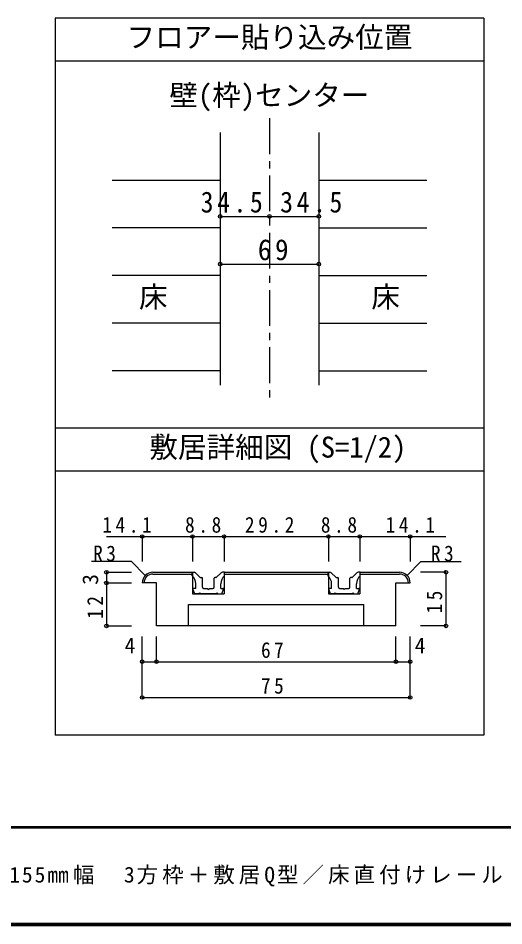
# Model space of a CAD drawing. Units: millimetres, scale not verified, with parts at other scales. Extents: x -973 to 977, y -718 to 696.
# Drawn here: x -394 to -54, y -701 to -66 of the extents above; entities that cross this region are included whole.
import ezdxf
from ezdxf.enums import TextEntityAlignment as Align

# ---------------------------------------------------------------- set-up
doc = ezdxf.new("R2010")
doc.units = ezdxf.units.MM
doc.header["$LTSCALE"] = 5
doc.header["$PDMODE"] = 32
doc.header["$PDSIZE"] = 2.5
doc.linetypes.add('CHAIN1', pattern=[8, 5, -1, 1, -1])
for name, color, linetype in [('0-1_通り芯', 4, 'CHAIN1'), ('0-3_仕上げ', 7, 'Continuous'), ('0-4_枠', 3, 'Continuous'), ('0-A_文字', 7, 'Continuous'), ('0-B_寸法', 7, 'Continuous'), ('1-4_枠', 3, 'Continuous'), ('1-7_金物', 7, 'Continuous'), ('1-B_寸法', 7, 'Continuous'), ('F-1_枠', 6, 'Continuous'), ('F-A_文字', 7, 'Continuous')]:
    doc.layers.add(name, color=color, linetype=linetype)
doc.styles.add('ＭＳ ゴシック', font='')
doc.styles.get('ＭＳ ゴシック').set_extended_font_data('MS Gothic')

msp = doc.modelspace()

# ---------------------------------------------------------------- linework, layer by layer
at = {"layer": '0-1_通り芯'}
msp.add_line((-218.347, -136.5), (-218.347, -333.007), dxfattribs=at)
at = {"layer": '0-3_仕上げ', "color": 4}
for p, q in [((-328.347, -179.801), (-252.847, -179.801)), ((-183.847, -179.801), (-108.347, -179.801)), ((-252.847, -213.103), (-328.347, -213.103)), ((-183.847, -213.103), (-108.347, -213.103)), ((-252.847, -246.404), (-328.347, -246.404)), ((-183.847, -246.404), (-108.347, -246.404)), ((-252.847, -279.706), (-328.347, -279.706)), ((-183.847, -279.706), (-108.347, -279.706)), ((-252.847, -313.007), (-328.347, -313.007)), ((-183.847, -313.007), (-108.347, -313.007))]:
    msp.add_line(p, q, dxfattribs=at)
at = {"layer": '0-4_枠'}
for p, q in [((-252.847, -146.5), (-252.847, -323.007)), ((-183.847, -146.5), (-183.847, -323.007))]:
    msp.add_line(p, q, dxfattribs=at)
at = {"layer": '0-A_文字', "color": 3}
for p, q in [((-68.347, -66.5), (-368.347, -66.5)), ((-368.347, -66.5), (-368.347, -567.5)), ((-68.347, -96.5), (-368.347, -96.5)), ((-68.347, -353.007), (-368.347, -353.007)), ((-68.347, -383.007), (-368.347, -383.007))]:
    msp.add_line(p, q, dxfattribs=at)
msp.add_lwpolyline([(-68.347, -66.5), (-68.347, -567.5), (-368.347, -567.5)], dxfattribs=at)
at = {"layer": '0-B_寸法', "color": 4}
for p, q in [((-252.847, -205.062), (-218.347, -205.062)), ((-218.347, -205.062), (-183.847, -205.062)), ((-252.847, -238.363), (-183.847, -238.363))]:
    msp.add_line(p, q, dxfattribs=at)
at = {"layer": '0-B_寸法'}
for p in [(-252.847, -205.062), (-218.347, -205.062), (-183.847, -205.062), (-252.847, -238.363), (-183.847, -238.363)]:
    msp.add_point(p, dxfattribs=at)
at = {"layer": '1-4_枠'}
for p, q in [((-299.88, -453.726), (-272.13, -453.726)), ((-299.88, -454.976), (-272.13, -454.976)), ((-272.13, -453.726), (-272.13, -468.726)), ((-250.13, -453.726), (-250.13, -468.726)), ((-250.13, -453.726), (-177.13, -453.726)), ((-250.13, -454.976), (-177.13, -454.976)), ((-177.13, -453.726), (-177.13, -468.726)), ((-155.13, -453.726), (-155.13, -468.726)), ((-155.13, -453.726), (-127.38, -453.726)), ((-155.13, -454.976), (-127.38, -454.976)), ((-297.38, -461.226), (-307.38, -461.226)), ((-297.38, -491.226), (-297.38, -461.226)), ((-129.88, -461.226), (-119.88, -461.226)), ((-129.88, -491.226), (-129.88, -461.226)), ((-272.13, -468.726), (-250.13, -468.726)), ((-177.13, -468.726), (-155.13, -468.726)), ((-152.38, -491.226), (-152.38, -476.226)), ((-129.88, -491.226), (-297.38, -491.226))]:
    msp.add_line(p, q, dxfattribs=at)
msp.add_lwpolyline([(-274.88, -491.226), (-274.88, -476.226), (-152.38, -476.226)], dxfattribs=at)
for centre, radius, start, end in [((-299.88, -461.226), 7.5, 90, 180), ((-299.88, -461.226), 6.25, 90, 180), ((-127.38, -461.226), 7.5, 0, 90), ((-127.38, -461.226), 6.25, 0, 90)]:
    msp.add_arc(centre, radius, start, end, dxfattribs=at)
at = {"layer": '1-7_金物'}
for p, q in [((-272.38, -453.726), (-271.023, -453.726)), ((-272.38, -456.226), (-272.38, -453.726)), ((-266.975, -457.257), (-270.139, -454.092)), ((-255.286, -457.257), (-252.122, -454.092)), ((-177.38, -453.726), (-176.023, -453.726)), ((-177.38, -456.226), (-177.38, -453.726)), ((-171.975, -457.257), (-175.139, -454.092)), ((-160.286, -457.257), (-157.122, -454.092)), ((-269.88, -464.976), (-269.88, -461.816)), ((-266.445, -457.476), (-265.63, -457.476)), ((-265.13, -464.226), (-265.13, -457.976)), ((-257.13, -464.226), (-257.13, -457.976)), ((-255.816, -457.476), (-256.63, -457.476)), ((-252.38, -464.976), (-252.38, -461.816)), ((-174.88, -464.976), (-174.88, -461.816)), ((-171.445, -457.476), (-170.63, -457.476)), ((-170.13, -464.226), (-170.13, -457.976)), ((-162.13, -464.226), (-162.13, -457.976)), ((-160.816, -457.476), (-161.63, -457.476)), ((-157.38, -464.976), (-157.38, -461.816)), ((-270.63, -468.726), (-271.845, -465.66)), ((-269.88, -464.976), (-271.38, -464.976)), ((-267.88, -468.726), (-270.63, -468.726)), ((-267.88, -468.726), (-267.38, -468.226)), ((-267.38, -468.226), (-266.88, -468.726)), ((-255.38, -468.726), (-266.88, -468.726)), ((-261.13, -465.726), (-260.38, -464.976)), ((-260.38, -464.976), (-257.88, -464.976)), ((-254.88, -468.226), (-255.38, -468.726)), ((-254.38, -468.726), (-254.88, -468.226)), ((-254.38, -468.726), (-251.63, -468.726)), ((-252.38, -464.976), (-250.88, -464.976)), ((-251.63, -468.726), (-250.416, -465.66)), ((-175.63, -468.726), (-176.845, -465.66)), ((-174.88, -464.976), (-176.38, -464.976)), ((-172.88, -468.726), (-175.63, -468.726)), ((-172.88, -468.726), (-172.38, -468.226)), ((-172.38, -468.226), (-171.88, -468.726)), ((-160.38, -468.726), (-171.88, -468.726)), ((-166.13, -465.726), (-165.38, -464.976)), ((-165.38, -464.976), (-162.88, -464.976)), ((-159.88, -468.226), (-160.38, -468.726)), ((-159.38, -468.726), (-159.88, -468.226)), ((-159.38, -468.726), (-156.63, -468.726)), ((-157.38, -464.976), (-155.88, -464.976)), ((-156.63, -468.726), (-155.416, -465.66))]:
    msp.add_line(p, q, dxfattribs=at)
for points in [[(-249.88, -456.226), (-249.88, -453.726), (-251.238, -453.726)], [(-154.88, -456.226), (-154.88, -453.726), (-156.238, -453.726)], [(-264.38, -464.976), (-261.88, -464.976), (-261.13, -465.726)], [(-169.38, -464.976), (-166.88, -464.976), (-166.13, -465.726)]]:
    msp.add_lwpolyline(points, dxfattribs=at)
for centre, radius, start, end in [((-277.38, -461.816), 7.5, 0, 48.19), ((-271.023, -454.976), 1.25, 45, 90), ((-244.881, -461.816), 7.5, 131.81, 180), ((-251.238, -454.976), 1.25, 90, 135), ((-182.38, -461.816), 7.5, 0, 48.19), ((-176.023, -454.976), 1.25, 45, 90), ((-149.881, -461.816), 7.5, 131.81, 180), ((-156.238, -454.976), 1.25, 90, 135), ((-266.445, -456.726), 0.75, 225, 270), ((-265.63, -457.976), 0.5, 0, 90), ((-256.63, -457.976), 0.5, 90, 180), ((-255.816, -456.726), 0.75, 270, 315), ((-171.445, -456.726), 0.75, 225, 270), ((-170.63, -457.976), 0.5, 0, 90), ((-161.63, -457.976), 0.5, 90, 180), ((-160.816, -456.726), 0.75, 270, 315), ((-271.38, -465.476), 0.5, 90, 201.616), ((-264.38, -464.226), 0.75, 180, 270), ((-257.88, -464.226), 0.75, 270, 0), ((-250.88, -465.476), 0.5, 338.384, 90), ((-176.38, -465.476), 0.5, 90, 201.616), ((-169.38, -464.226), 0.75, 180, 270), ((-162.88, -464.226), 0.75, 270, 0), ((-155.88, -465.476), 0.5, 338.384, 90)]:
    msp.add_arc(centre, radius, start, end, dxfattribs=at)
at = {"layer": '1-B_寸法', "color": 4}
for p, q in [((-332.38, -428.726), (-272.13, -428.726)), ((-307.38, -428.726), (-307.38, -446.226)), ((-272.13, -428.726), (-272.13, -446.226)), ((-272.13, -428.726), (-250.13, -428.726)), ((-250.13, -428.726), (-250.13, -446.226)), ((-250.13, -428.726), (-177.13, -428.726)), ((-177.13, -428.726), (-177.13, -446.226)), ((-177.13, -428.726), (-155.13, -428.726)), ((-155.13, -428.726), (-155.13, -446.226)), ((-155.13, -428.726), (-94.88, -428.726)), ((-119.88, -428.726), (-119.88, -446.226)), ((-122.077, -455.923), (-112.38, -446.226)), ((-112.38, -446.226), (-84.14, -446.226)), ((-332.38, -453.726), (-314.88, -453.726)), ((-94.88, -453.726), (-112.594, -453.726)), ((-94.88, -453.726), (-94.88, -491.226)), ((-332.38, -461.226), (-314.88, -461.226)), ((-94.88, -491.226), (-112.594, -491.226)), ((-307.38, -516.226), (-307.38, -498.726)), ((-297.38, -516.226), (-297.38, -498.726)), ((-129.88, -516.226), (-129.88, -498.726)), ((-119.88, -516.226), (-119.88, -498.726)), ((-307.38, -516.226), (-119.88, -516.226)), ((-307.38, -541.226), (-307.38, -516.226)), ((-119.88, -541.226), (-119.88, -516.226)), ((-307.38, -541.226), (-119.88, -541.226))]:
    msp.add_line(p, q, dxfattribs=at)
for points in [[(-305.184, -455.923), (-314.88, -446.226), (-342.918, -446.226)], [(-332.38, -453.726), (-332.38, -491.226), (-314.88, -491.226)]]:
    msp.add_lwpolyline(points, dxfattribs=at)
at = {"layer": '1-B_寸法'}
for p in [(-307.38, -428.726), (-272.13, -428.726), (-250.13, -428.726), (-177.13, -428.726), (-155.13, -428.726), (-119.88, -428.726), (-332.38, -453.726), (-94.88, -453.726), (-332.38, -461.226), (-332.38, -491.226), (-94.88, -491.226), (-307.38, -516.226), (-297.38, -516.226), (-129.88, -516.226), (-119.88, -516.226), (-307.38, -541.226), (-119.88, -541.226)]:
    msp.add_point(p, dxfattribs=at)
at = {"layer": 'F-1_枠'}
for p, q in [((976.653, -631.667), (-973.347, -631.667)), ((976.653, -632.5), (-973.347, -632.5)), ((976.653, -699.167), (-973.347, -699.167)), ((976.653, -700), (-973.347, -700)), ((976.653, -700.833), (-973.347, -700.833))]:
    msp.add_line(p, q, dxfattribs=at)

# ---------------------------------------------------------------- texts
at = {"layer": '0-A_文字', "style": 'ＭＳ ゴシック'}
for s, p in [('フロアー貼り込み位置', (-318.347, -91.5)), ('壁(枠)センター', (-288.347, -132.091)), ('床', (-309.597, -273.055)), ('床', (-147.097, -273.055)), ('敷居詳細図 (S=1/2)', (-302.356, -378.007))]:
    msp.add_text(s, height=14.66, dxfattribs=at).set_placement(p, align=Align.BOTTOM_LEFT)
at = {"layer": '0-B_寸法', "char_height": 14.66, "attachment_point": 7, "style": 'ＭＳ ゴシック'}
for s, insert in [('\\T1.28;\\W0.9;34.5', (-266.465, -202.562)), ('\\T1.28;\\W0.9;34.5', (-210.828, -202.562)), ('\\T1.27;\\W0.95;69', (-226.472, -235.863))]:
    msp.add_mtext(s, dxfattribs=dict(at, insert=insert))
at = {"layer": '1-B_寸法', "style": 'ＭＳ ゴシック'}
msp.add_text('3', height=11, rotation=90, dxfattribs=at).set_placement((-334.88, -462.476), align=Align.BOTTOM_LEFT)
for p in [(-319.668, -513.726), (-116.693, -513.726)]:
    msp.add_text('4', height=11, dxfattribs=at).set_placement(p, align=Align.BOTTOM_LEFT)
at = {"layer": '1-B_寸法', "char_height": 11, "attachment_point": 7, "style": 'ＭＳ ゴシック'}
for s, insert in [('\\T1.38;\\W0.9;14.1', (-335.304, -426.226)), ('\\T1.38;\\W0.9;8.8', (-277.38, -426.226)), ('\\T1.38;\\W0.9;29.2', (-235.505, -426.226)), ('\\T1.38;\\W0.9;8.8', (-182.38, -426.226)), ('\\T1.38;\\W0.9;14.1', (-137.095, -426.226)), ('\\T1.36;\\W0.9;R3', (-341.668, -446.226)), ('\\T1.36;\\W0.9;R3', (-105.39, -446.226)), ('\\T1.36;\\W0.9;67', (-224.255, -513.726)), ('\\T1.36;\\W0.9;75', (-224.255, -538.726))]:
    msp.add_mtext(s, dxfattribs=dict(at, insert=insert))
at = {"layer": '1-B_寸法', "char_height": 11, "attachment_point": 7, "rotation": 90, "style": 'ＭＳ ゴシック'}
for s, insert in [('\\T1.36;\\W0.9;15', (-97.38, -482.476)), ('\\T1.36;\\W0.9;12', (-334.88, -486.226))]:
    msp.add_mtext(s, dxfattribs=dict(at, insert=insert))
at = {"layer": 'F-A_文字', "insert": (-846.68, -673.333), "char_height": 11, "attachment_point": 7, "style": 'ＭＳ ゴシック'}
msp.add_mtext('\\T1.19;ドレタス\u3000H24\\~４枚引き違い戸（レールタイプ）固定枠155㎜幅\u30003方枠＋敷居Q型／床直付けレール', dxfattribs=at)

doc.saveas('drawing.dxf')
